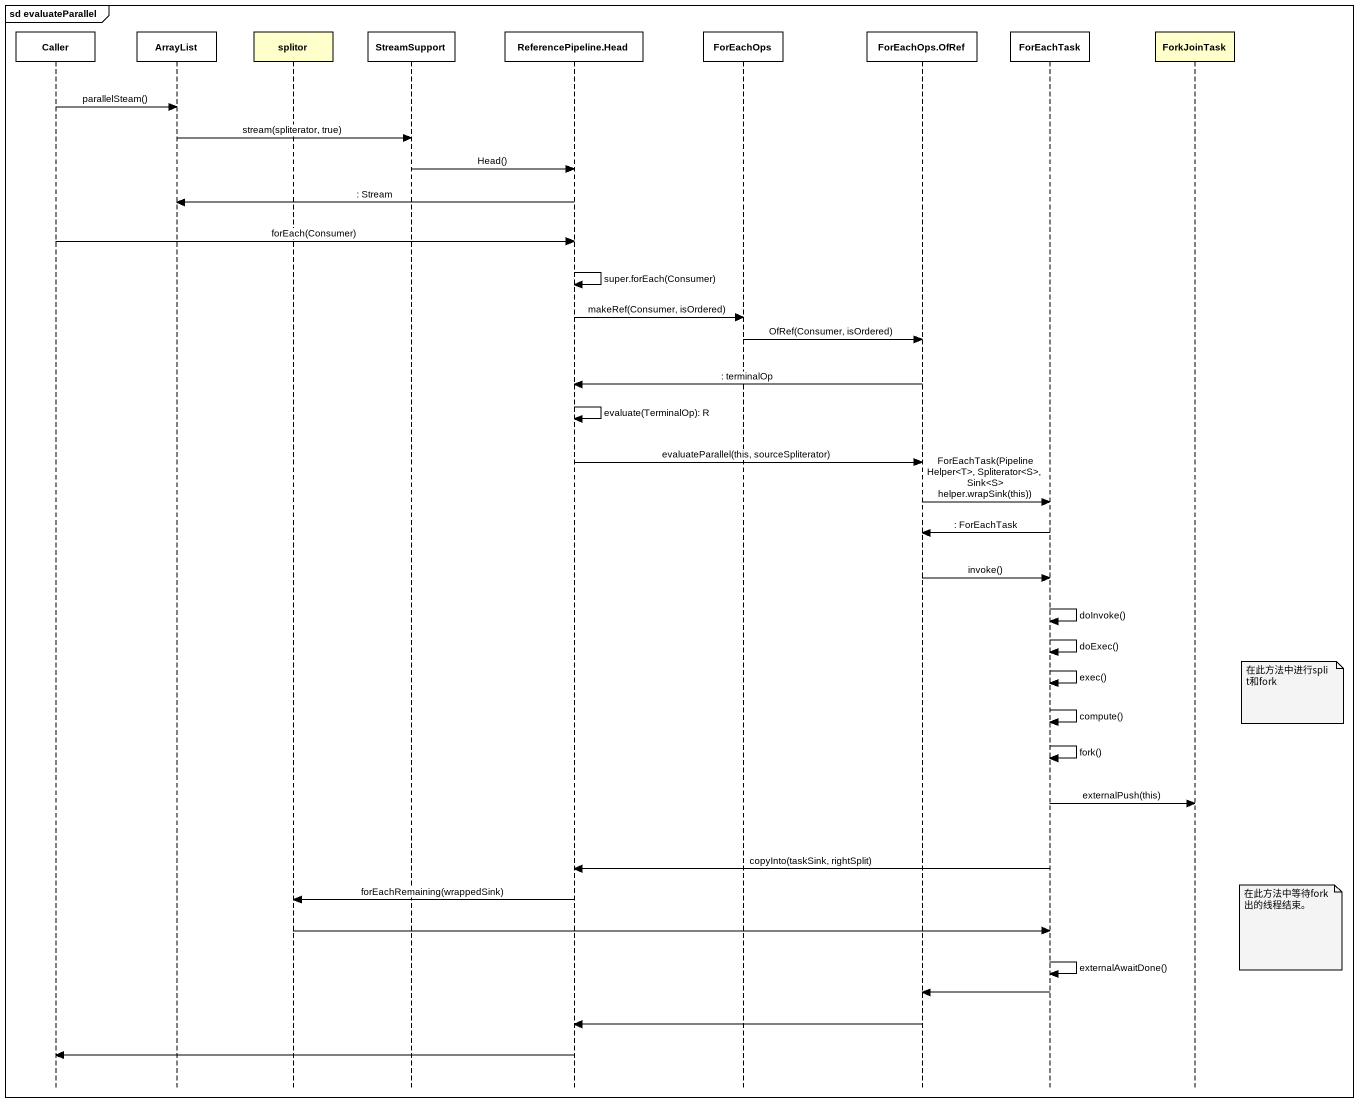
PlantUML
@startuml
mainframe sd evaluateParallel
hide footbox
participant Caller #FFFFFF
participant ArrayList #FFFFFF
participant splitor
participant StreamSupport #FFFFFF
participant "ReferencePipeline.Head" as ReferencePipeline_Head #FFFFFF
participant ForEachOps #FFFFFF
participant "ForEachOps.OfRef" as ForEachOps_OfRef #FFFFFF
participant ForEachTask #FFFFFF
participant ForkJoinTask

Caller -> ArrayList : parallelSteam()
ArrayList -> StreamSupport : stream(spliterator, true)
StreamSupport -> ReferencePipeline_Head : Head()
ReferencePipeline_Head -> ArrayList : : Stream
Caller -> ReferencePipeline_Head : forEach(Consumer)
ReferencePipeline_Head -> ReferencePipeline_Head : super.forEach(Consumer)
ReferencePipeline_Head -> ForEachOps : makeRef(Consumer, isOrdered)
ForEachOps -> ForEachOps_OfRef : OfRef(Consumer, isOrdered)
ForEachOps_OfRef -> ReferencePipeline_Head : : terminalOp
ReferencePipeline_Head -> ReferencePipeline_Head : evaluate(TerminalOp): R
ReferencePipeline_Head -> ForEachOps_OfRef : evaluateParallel(this, sourceSpliterator)
ForEachOps_OfRef -> ForEachTask : ForEachTask(PipelineHelper<T>, Spliterator~<S>, Sink~<S> helper.wrapSink(this))
ForEachTask -> ForEachOps_OfRef : : ForEachTask
ForEachOps_OfRef -> ForEachTask : invoke()
ForEachTask -> ForEachTask : doInvoke()
ForEachTask -> ForEachTask : doExec()
ForEachTask -> ForEachTask : exec()
note right of ForkJoinTask : 在此方法中进行split和fork
ForEachTask -> ForEachTask : compute()
ForEachTask -> ForEachTask : fork()
ForEachTask -> ForkJoinTask : externalPush(this)
ForEachTask -> ReferencePipeline_Head : copyInto(taskSink, rightSplit)
ReferencePipeline_Head -> splitor : forEachRemaining(wrappedSink)
note right of ForkJoinTask : 在此方法中等待fork出的线程结束。
splitor -> ForEachTask
ForEachTask -> ForEachTask : externalAwaitDone()
ForEachTask -> ForEachOps_OfRef
ForEachOps_OfRef -> ReferencePipeline_Head
ReferencePipeline_Head -> Caller
@enduml
